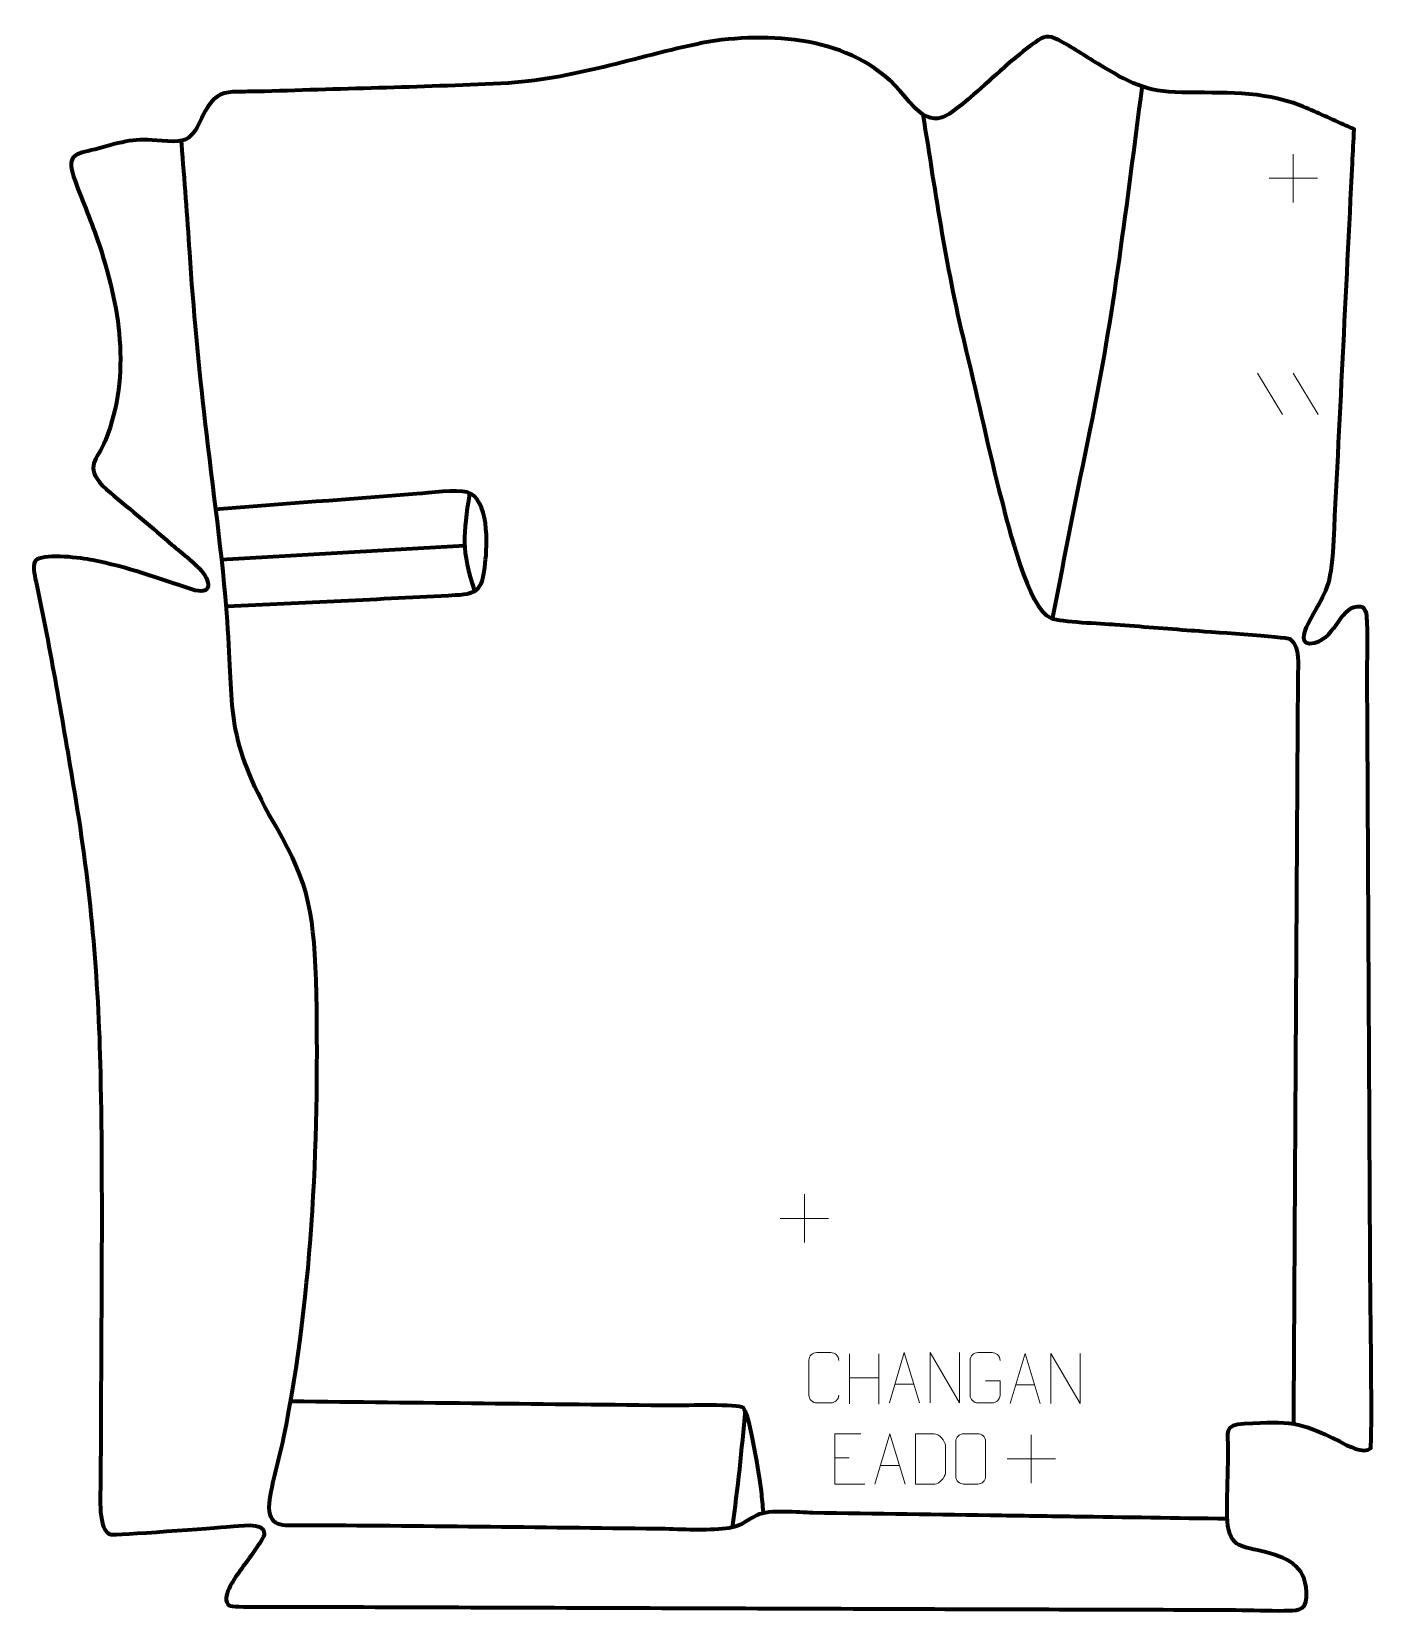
# Model space of a CAD drawing. Header units: millimetres. Extents: x 1355 to 2020, y 13 to 797.
import ezdxf

# ---------------------------------------------------------------- set-up
doc = ezdxf.new("R2010")
doc.units = ezdxf.units.MM
doc.header["$MEASUREMENT"] = 0
doc.layers.add('layer 2', color=7, linetype='Continuous')
doc.layers.add('layer 3', color=7, linetype='Continuous')

msp = doc.modelspace()

# ---------------------------------------------------------------- linework, layer by layer
at = {"layer": 'layer 2', "color": 142, "lineweight": 158}
for points, knots in [([(1905.3884, 769.0642), (1897.7544, 711.888), (1891.4014, 656.0771), (1879.634, 599.4489), (1879.634, 599.4489), (1873.1925, 568.4507), (1867.1688, 537.367), (1861.032, 506.3076), (1861.032, 506.3076), (1861.032, 506.3076), (1860.8478, 505.3764), (1860.8478, 505.3764)], [0, 0, 0, 0, 0.25, 0.25, 0.25, 0.25, 0.5, 0.5, 0.5, 0.5, 1, 1, 1, 1]), ([(1796.8152, 755.7714), (1803.1637, 715.9015), (1808.4813, 677.8314), (1818.3123, 638.5003), (1818.3123, 638.5003), (1824.3677, 613.7982), (1829.4201, 589.0677), (1835.8867, 564.3626), (1835.8867, 564.3626), (1838.9054, 552.7491), (1849.2053, 510.1234), (1860.1918, 506.1236), (1860.1918, 506.1236), (1865.9304, 504.0345), (1884.7843, 503.4891), (1892.2304, 502.9086), (1892.2304, 502.9086), (1904.8458, 501.9251), (1917.4603, 500.9263), (1930.075, 499.9347), (1930.075, 499.9347), (1936.1433, 499.4694), (1976.977, 496.8964), (1978.8517, 495.6963), (1978.8517, 495.6963), (1984.1391, 491.6328), (1982.81, 482.5421), (1982.7763, 476.6236), (1982.7763, 476.6236), (1982.7224, 467.1373), (1982.6275, 457.6531), (1982.5671, 448.1674), (1982.5671, 448.1674), (1982.4559, 429.1957), (1982.3448, 410.224), (1982.2336, 391.2522), (1982.2336, 391.2522), (1982.1595, 378.6043), (1982.0854, 365.9566), (1982.0113, 353.3088), (1982.0113, 353.3088), (1981.865, 328.3293), (1981.7186, 303.3499), (1981.5722, 278.3704), (1981.5722, 278.3704), (1981.424, 253.0747), (1981.2759, 227.7791), (1981.1276, 202.4834), (1981.1276, 202.4834), (1981.0536, 189.8356), (1980.9795, 177.1878), (1980.9053, 164.5399), (1980.9053, 164.5399), (1980.796, 145.8844), (1980.6868, 127.2288), (1980.5775, 108.5733), (1980.5775, 108.5733), (1980.5775, 108.5733), (1980.5663, 106.6762), (1980.5663, 106.6762)], [0, 0, 0, 0, 0.0625, 0.0625, 0.0625, 0.0625, 0.125, 0.125, 0.125, 0.125, 0.1875, 0.1875, 0.1875, 0.1875, 0.25, 0.25, 0.25, 0.25, 0.3125, 0.3125, 0.3125, 0.3125, 0.375, 0.375, 0.375, 0.375, 0.4375, 0.4375, 0.4375, 0.4375, 0.5, 0.5, 0.5, 0.5, 0.5625, 0.5625, 0.5625, 0.5625, 0.625, 0.625, 0.625, 0.625, 0.6875, 0.6875, 0.6875, 0.6875, 0.75, 0.75, 0.75, 0.75, 0.8125, 0.8125, 0.8125, 0.8125, 0.875, 0.875, 0.875, 0.875, 1, 1, 1, 1]), ([(1947.8143, 59.2484), (1922.5408, 59.6187), (1897.2674, 59.9888), (1871.994, 60.359), (1871.994, 60.359), (1859.9891, 60.5349), (1847.9842, 60.7107), (1835.9794, 60.8865), (1835.9794, 60.8865), (1804.7035, 61.3447), (1773.4276, 61.8028), (1742.1517, 62.261), (1742.1517, 62.261), (1735.2664, 62.4634), (1720.438, 63.9364), (1714.6035, 61.1575), (1714.6035, 61.1575), (1706.7614, 57.4223), (1707.7462, 55.2586), (1697.3068, 54.2778), (1697.3068, 54.2778), (1687.4061, 53.3476), (1675.1802, 54.219), (1664.9969, 54.3234), (1664.9969, 54.3234), (1606.2091, 54.9263), (1547.2906, 55.8324), (1488.5134, 56.02), (1488.5134, 56.02), (1479.5614, 55.9128), (1471.7237, 54.5952), (1472.6877, 67.0256), (1472.6877, 67.0256), (1473.8933, 77.2223), (1477.4615, 88.8504), (1479.6908, 99.1395), (1479.6908, 99.1395), (1494.6664, 173.0529), (1497.4688, 251.173), (1495.8817, 326.4366), (1495.8817, 326.4366), (1494.3292, 363.6299), (1491.723, 376.2169), (1472.5162, 408.4403), (1472.5162, 408.4403), (1450.6421, 449.0571), (1455.0011, 460.5212), (1451.8416, 504.4338), (1451.8416, 504.4338), (1449.4618, 537.5101), (1444.5581, 570.3956), (1440.8333, 603.3398), (1440.8333, 603.3398), (1437.6782, 631.3456), (1434.9816, 659.336), (1433.1295, 687.4611), (1433.1295, 687.4611), (1431.9585, 705.3527), (1430.5636, 723.2294), (1429.1822, 741.1058), (1429.1822, 741.1058), (1429.1822, 741.1058), (1429.1095, 742.0467), (1429.1095, 742.0467)], [0, 0, 0, 0, 0.05882353, 0.05882353, 0.05882353, 0.05882353, 0.11764706, 0.11764706, 0.11764706, 0.11764706, 0.17647059, 0.17647059, 0.17647059, 0.17647059, 0.23529412, 0.23529412, 0.23529412, 0.23529412, 0.29411765, 0.29411765, 0.29411765, 0.29411765, 0.35294118, 0.35294118, 0.35294118, 0.35294118, 0.41176471, 0.41176471, 0.41176471, 0.41176471, 0.47058824, 0.47058824, 0.47058824, 0.47058824, 0.52941176, 0.52941176, 0.52941176, 0.52941176, 0.58823529, 0.58823529, 0.58823529, 0.58823529, 0.64705882, 0.64705882, 0.64705882, 0.64705882, 0.70588235, 0.70588235, 0.70588235, 0.70588235, 0.76470588, 0.76470588, 0.76470588, 0.76470588, 0.82352941, 0.82352941, 0.82352941, 0.82352941, 0.88235294, 0.88235294, 0.88235294, 0.88235294, 1, 1, 1, 1]), ([(1451.5801, 511.9706), (1489.3604, 513.8389), (1527.226, 515.475), (1564.9866, 517.515), (1564.9866, 517.515), (1577.3491, 518.1829), (1578.2051, 521.1103), (1579.7097, 533.2601), (1579.7097, 533.2601), (1580.8047, 542.1032), (1581.7562, 565.4889), (1570.6889, 568.4932), (1570.6889, 568.4932), (1565.5163, 569.8974), (1551.7008, 568.1937), (1545.8039, 567.6767), (1545.8039, 567.6767), (1512.4753, 565.1029), (1479.1467, 562.5291), (1445.8181, 559.9554)], [0, 0, 0, 0, 0.16666667, 0.16666667, 0.16666667, 0.16666667, 0.33333333, 0.33333333, 0.33333333, 0.33333333, 0.5, 0.5, 0.5, 0.5, 0.66666667, 0.66666667, 0.66666667, 0.66666667, 1, 1, 1, 1]), ([(1483.7845, 117.6333), (1547.1118, 116.9552), (1610.439, 116.2771), (1673.7663, 115.5991), (1673.7663, 115.5991), (1678.5605, 115.6422), (1705.4592, 116.5357), (1707.5788, 114.4435), (1707.5788, 114.4435), (1710.8882, 111.1769), (1715.7251, 79.3744), (1716.5276, 72.8729), (1716.5276, 72.8729), (1716.9358, 69.4509), (1717.2608, 66.059), (1717.5102, 62.6219)], [0, 0, 0, 0, 0.2, 0.2, 0.2, 0.2, 0.4, 0.4, 0.4, 0.4, 0.6, 0.6, 0.6, 0.6, 1, 1, 1, 1])]:
    msp.add_open_spline(points, degree=3, knots=knots, dxfattribs=at)
for points in [[(1571.8748, 567.9322), (1568.8324, 547.3847), (1567.5217, 539.7352), (1574.4585, 519.5173)], [(1448.8051, 535.0797), (1448.8051, 535.0797), (1569.4336, 542.1335), (1569.4336, 542.1335)], [(1708.5961, 112.977), (1706.9162, 93.5998), (1704.7964, 74.3433), (1702.2649, 55.0593)]]:
    msp.add_open_spline(points, degree=3, dxfattribs=at)
at = {"layer": 'layer 3', "color": 242, "lineweight": 158}
msp.add_open_spline([(1470.1627, 767.2799), (1510.4279, 768.6367), (1550.9523, 769.4499), (1591.1667, 771.3996), (1591.1667, 771.3996), (1626.4928, 773.99), (1656.4244, 785.2283), (1690.4616, 791.9579), (1690.4616, 791.9579), (1724.3084, 796.9651), (1764.7101, 793.8321), (1787.5531, 765.0234), (1787.5531, 765.0234), (1801.8172, 747.5784), (1806.4527, 752.5812), (1821.8673, 765.7157), (1821.8673, 765.7157), (1831.6115, 774.1337), (1842.0507, 784.2279), (1852.4214, 791.6055), (1852.4214, 791.6055), (1856.994, 794.8584), (1858.6068, 795.4686), (1864.2313, 792.697), (1864.2313, 792.697), (1870.527, 789.3896), (1877.2547, 784.8346), (1883.4629, 781.073), (1883.4629, 781.073), (1899.1831, 771.6145), (1906.9031, 767.0828), (1925.278, 766.7663), (1925.278, 766.7663), (1945.3513, 766.4207), (1964.978, 767.743), (1983.9643, 760.2711), (1983.9643, 760.2711), (1991.1244, 757.4533), (1998.3578, 753.9949), (2005.4159, 750.8703), (2005.4159, 750.8703), (2007.1686, 750.0963), (2008.923, 749.3303), (2010.6819, 748.5705), (2010.6819, 748.5705), (2010.3992, 742.8976), (2010.1166, 737.2248), (2009.834, 731.552), (2009.834, 731.552), (2006.6318, 667.2618), (2003.5831, 602.9544), (2000.2415, 538.6725), (2000.2415, 538.6725), (1998.8314, 519.7334), (1996.1528, 519.1203), (1987.8939, 503.2869), (1987.8939, 503.2869), (1985.9159, 499.1741), (1983.0305, 491.9383), (1991.0259, 493.5883), (1991.0259, 493.5883), (2001.9425, 496.4937), (2003.878, 513.0755), (2014.0442, 511.64), (2014.0442, 511.64), (2017.2691, 511.1847), (2016.9873, 506.2914), (2017.1299, 503.5841), (2017.1299, 503.5841), (2017.5801, 495.0356), (2017.1238, 485.4023), (2017.1694, 476.6711), (2017.1694, 476.6711), (2017.224, 466.2429), (2017.2807, 455.8148), (2017.3344, 445.3867), (2017.3344, 445.3867), (2017.5601, 401.1492), (2017.7859, 356.9118), (2018.0117, 312.6743), (2018.0117, 312.6743), (2018.1068, 294.0313), (2018.2019, 275.3884), (2018.2971, 256.7454), (2018.2971, 256.7454), (2018.3938, 237.7865), (2018.4906, 218.8276), (2018.5873, 199.8687), (2018.5873, 199.8687), (2018.6196, 193.549), (2018.6518, 187.2294), (2018.6842, 180.9098), (2018.6842, 180.9098), (2018.7395, 171.3903), (2019.7474, 96.1004), (2018.9126, 94.4155), (2018.9126, 94.4155), (2015.6375, 90.962), (2006.8655, 95.898), (2003.5328, 97.5962), (2003.5328, 97.5962), (1982.654, 108.1463), (1979.267, 107.5609), (1956.3242, 106.5614), (1956.3242, 106.5614), (1945.8556, 105.8967), (1948.2522, 102.6613), (1948.2438, 93.1911), (1948.2438, 93.1911), (1948.1847, 81.6487), (1947.4207, 69.66), (1947.8164, 58.1964), (1947.8164, 58.1964), (1949.1121, 44.2317), (1955.1589, 45.8795), (1966.8399, 42.7516), (1966.8399, 42.7516), (1979.5003, 39.3612), (1987.4906, 34.8791), (1987.0705, 20.3099), (1987.0705, 20.3099), (1986.8704, 13.3728), (1981.6994, 13.8622), (1975.9706, 13.7585), (1975.9706, 13.7585), (1968.1798, 13.6176), (1959.8984, 14.0476), (1951.9911, 14.0851), (1951.9911, 14.0851), (1897.0077, 14.3456), (1842.0237, 14.441), (1787.0401, 14.6297), (1787.0401, 14.6297), (1780.7204, 14.6517), (1774.4007, 14.6737), (1768.0811, 14.6957), (1768.0811, 14.6957), (1704.8847, 14.9153), (1641.6882, 15.135), (1578.4918, 15.3546), (1578.4918, 15.3546), (1546.8936, 15.4644), (1515.2954, 15.5742), (1483.6971, 15.684), (1483.6971, 15.684), (1479.5137, 15.6736), (1454.4507, 15.2), (1452.7056, 16.2858), (1452.7056, 16.2858), (1448.1562, 19.8922), (1455.4182, 29.7525), (1457.7529, 33.0964), (1457.7529, 33.0964), (1459.9207, 36.1502), (1470.1548, 49.3565), (1470.1296, 52.0398), (1470.1296, 52.0398), (1470.0734, 58.0248), (1457.1797, 55.705), (1453.1887, 55.4054), (1453.1887, 55.4054), (1446.4176, 54.9006), (1395.7657, 51.0836), (1394.083, 51.5233), (1394.083, 51.5233), (1387.362, 53.2794), (1388.843, 71.0535), (1388.9083, 76.4833), (1388.9083, 76.4833), (1388.9271, 78.0453), (1388.9398, 79.6044), (1388.9435, 81.1665), (1388.9435, 81.1665), (1388.9641, 147.3772), (1390.1939, 214.0779), (1388.8404, 280.2261), (1388.8404, 280.2261), (1387.756, 328.3582), (1383.9017, 372.2786), (1375.9102, 419.7821), (1375.9102, 419.7821), (1370.0148, 454.7971), (1364.2207, 489.8497), (1356.7827, 524.5772), (1356.7827, 524.5772), (1356.2684, 526.9788), (1354.7011, 533.5523), (1357.3097, 535.1155), (1357.3097, 535.1155), (1362.359, 538.1412), (1379.2222, 535.9113), (1385.0431, 534.797), (1385.0431, 534.797), (1401.861, 531.5774), (1417.683, 525.5792), (1433.8939, 520.3348), (1433.8939, 520.3348), (1445.0024, 516.7611), (1443.6565, 524.6022), (1437.9415, 530.5822), (1437.9415, 530.5822), (1432.9669, 535.6558), (1426.3767, 540.5197), (1420.9049, 545.3757), (1420.9049, 545.3757), (1410.7025, 554.3907), (1399.9116, 562.766), (1389.8014, 571.6816), (1389.8014, 571.6816), (1381.024, 581.5231), (1386.9503, 584.0689), (1391.421, 594.3081), (1391.421, 594.3081), (1404.1832, 627.5477), (1398.5327, 660.7065), (1387.4588, 693.5), (1387.4588, 693.5), (1383.7876, 704.125), (1379.2779, 714.3501), (1375.5409, 724.8719), (1375.5409, 724.8719), (1371.5461, 737.0157), (1377.7855, 736.2479), (1387.9113, 739.0306), (1387.9113, 739.0306), (1403.2228, 743.2383), (1406.3118, 744.0856), (1422.3177, 742.5411), (1422.3177, 742.5411), (1437.6858, 741.0583), (1435.7971, 751.8779), (1443.4315, 761.4742), (1443.4315, 761.4742), (1448.1145, 767.3606), (1452.2347, 766.9837), (1459.1971, 767.1397), (1459.1971, 767.1397), (1462.8529, 767.2216), (1466.5087, 767.1801), (1470.1627, 767.2799)], degree=3, knots=[0, 0, 0, 0, 0.01639344, 0.01639344, 0.01639344, 0.01639344, 0.03278689, 0.03278689, 0.03278689, 0.03278689, 0.04918033, 0.04918033, 0.04918033, 0.04918033, 0.06557377, 0.06557377, 0.06557377, 0.06557377, 0.08196721, 0.08196721, 0.08196721, 0.08196721, 0.09836066, 0.09836066, 0.09836066, 0.09836066, 0.1147541, 0.1147541, 0.1147541, 0.1147541, 0.13114754, 0.13114754, 0.13114754, 0.13114754, 0.14754098, 0.14754098, 0.14754098, 0.14754098, 0.16393443, 0.16393443, 0.16393443, 0.16393443, 0.18032787, 0.18032787, 0.18032787, 0.18032787, 0.19672131, 0.19672131, 0.19672131, 0.19672131, 0.21311475, 0.21311475, 0.21311475, 0.21311475, 0.2295082, 0.2295082, 0.2295082, 0.2295082, 0.24590164, 0.24590164, 0.24590164, 0.24590164, 0.26229508, 0.26229508, 0.26229508, 0.26229508, 0.27868852, 0.27868852, 0.27868852, 0.27868852, 0.29508197, 0.29508197, 0.29508197, 0.29508197, 0.31147541, 0.31147541, 0.31147541, 0.31147541, 0.32786885, 0.32786885, 0.32786885, 0.32786885, 0.3442623, 0.3442623, 0.3442623, 0.3442623, 0.36065574, 0.36065574, 0.36065574, 0.36065574, 0.37704918, 0.37704918, 0.37704918, 0.37704918, 0.39344262, 0.39344262, 0.39344262, 0.39344262, 0.40983607, 0.40983607, 0.40983607, 0.40983607, 0.42622951, 0.42622951, 0.42622951, 0.42622951, 0.44262295, 0.44262295, 0.44262295, 0.44262295, 0.45901639, 0.45901639, 0.45901639, 0.45901639, 0.47540984, 0.47540984, 0.47540984, 0.47540984, 0.49180328, 0.49180328, 0.49180328, 0.49180328, 0.50819672, 0.50819672, 0.50819672, 0.50819672, 0.52459016, 0.52459016, 0.52459016, 0.52459016, 0.54098361, 0.54098361, 0.54098361, 0.54098361, 0.55737705, 0.55737705, 0.55737705, 0.55737705, 0.57377049, 0.57377049, 0.57377049, 0.57377049, 0.59016393, 0.59016393, 0.59016393, 0.59016393, 0.60655738, 0.60655738, 0.60655738, 0.60655738, 0.62295082, 0.62295082, 0.62295082, 0.62295082, 0.63934426, 0.63934426, 0.63934426, 0.63934426, 0.6557377, 0.6557377, 0.6557377, 0.6557377, 0.67213115, 0.67213115, 0.67213115, 0.67213115, 0.68852459, 0.68852459, 0.68852459, 0.68852459, 0.70491803, 0.70491803, 0.70491803, 0.70491803, 0.72131148, 0.72131148, 0.72131148, 0.72131148, 0.73770492, 0.73770492, 0.73770492, 0.73770492, 0.75409836, 0.75409836, 0.75409836, 0.75409836, 0.7704918, 0.7704918, 0.7704918, 0.7704918, 0.78688525, 0.78688525, 0.78688525, 0.78688525, 0.80327869, 0.80327869, 0.80327869, 0.80327869, 0.81967213, 0.81967213, 0.81967213, 0.81967213, 0.83606557, 0.83606557, 0.83606557, 0.83606557, 0.85245902, 0.85245902, 0.85245902, 0.85245902, 0.86885246, 0.86885246, 0.86885246, 0.86885246, 0.8852459, 0.8852459, 0.8852459, 0.8852459, 0.90163934, 0.90163934, 0.90163934, 0.90163934, 0.91803279, 0.91803279, 0.91803279, 0.91803279, 0.93442623, 0.93442623, 0.93442623, 0.93442623, 0.95081967, 0.95081967, 0.95081967, 0.95081967, 0.96721311, 0.96721311, 0.96721311, 0.96721311, 1, 1, 1, 1], dxfattribs=at)
at = {"layer": 'layer 3', "color": 250, "lineweight": 9}
for points in [[(1980.5202, 736.1931), (1980.5202, 736.1931), (1980.5202, 712.2152), (1980.5202, 712.2152)], [(1968.5313, 724.2041), (1968.5313, 724.2041), (1992.5092, 724.2041), (1992.5092, 724.2041)], [(1962.7903, 627.5485), (1962.7903, 627.5485), (1975.1546, 607.0042), (1975.1546, 607.0042)], [(1980.5202, 627.5485), (1980.5202, 627.5485), (1992.8845, 607.0042), (1992.8845, 607.0042)], [(1738.0274, 220.3051), (1738.0274, 220.3051), (1738.0274, 196.3272), (1738.0274, 196.3272)], [(1726.0385, 208.3161), (1726.0385, 208.3161), (1750.0164, 208.3161), (1750.0164, 208.3161)], [(1760.3282, 141.1617), (1760.3282, 141.1617), (1760.3282, 116.3842), (1760.3282, 116.3842)], [(1774.9715, 141.1617), (1774.9715, 141.1617), (1774.9715, 116.2082), (1774.9715, 116.2082)], [(1760.3282, 129.2794), (1760.3282, 129.2794), (1774.9715, 129.2798), (1774.9715, 129.2798)], [(1782.902, 126.0523), (1782.902, 126.0523), (1792.3977, 126.0523), (1792.3977, 126.0523)], [(1842.7933, 125.6719), (1842.7933, 125.6719), (1852.289, 125.6719), (1852.289, 125.6719)], [(1850.4995, 100.989), (1850.4995, 100.989), (1850.4995, 77.0111), (1850.4995, 77.0111)], [(1753.0666, 89.5971), (1753.0666, 89.5971), (1760.2347, 89.5971), (1760.2347, 89.5971)], [(1838.5106, 89), (1838.5106, 89), (1862.4885, 89), (1862.4885, 89)], [(1775.7517, 85.7727), (1775.7517, 85.7727), (1785.2474, 85.7727), (1785.2474, 85.7727)]]:
    msp.add_open_spline(points, degree=3, dxfattribs=at)
for points, knots in [([(1755.0728, 120.6206), (1754.933, 118.2972), (1753.2558, 116.8176), (1751.1081, 116.8068), (1751.1081, 116.8068), (1748.7762, 116.8072), (1746.4443, 116.8072), (1744.1128, 116.8068), (1744.1128, 116.8068), (1742.1878, 116.7014), (1740.2157, 118.5859), (1740.2269, 120.6032), (1740.2269, 120.6032), (1740.2273, 126.3733), (1740.2273, 132.143), (1740.2269, 137.9123), (1740.2269, 137.9123), (1740.2311, 140.0504), (1741.9778, 141.7696), (1744.1302, 141.7561), (1744.1302, 141.7561), (1746.4559, 141.7561), (1748.782, 141.7561), (1751.1081, 141.7561), (1751.1081, 141.7561), (1753.0547, 141.7916), (1755.0461, 140.3001), (1755.0728, 137.8625)], [0, 0, 0, 0, 0.125, 0.125, 0.125, 0.125, 0.25, 0.25, 0.25, 0.25, 0.375, 0.375, 0.375, 0.375, 0.5, 0.5, 0.5, 0.5, 0.625, 0.625, 0.625, 0.625, 0.75, 0.75, 0.75, 0.75, 1, 1, 1, 1]), ([(1780.1794, 116.8029), (1780.1794, 116.8029), (1787.5504, 141.7564), (1787.5504, 141.7564), (1787.5504, 141.7564), (1787.5504, 141.7564), (1795.1203, 116.8029), (1795.1203, 116.8029)], [0, 0, 0, 0, 0.33333333, 0.33333333, 0.33333333, 0.33333333, 1, 1, 1, 1]), ([(1800.3224, 116.8029), (1800.3224, 116.8029), (1800.3224, 141.7564), (1800.3224, 141.7564), (1800.3224, 141.7564), (1800.3224, 141.7564), (1814.9772, 116.8029), (1814.9772, 116.8029), (1814.9772, 116.8029), (1814.9772, 116.8029), (1814.9772, 141.7564), (1814.9772, 141.7564)], [0, 0, 0, 0, 0.25, 0.25, 0.25, 0.25, 0.5, 0.5, 0.5, 0.5, 1, 1, 1, 1]), ([(1827.9047, 127.7886), (1827.9047, 127.7886), (1835.0728, 127.7886), (1835.0728, 127.7886), (1835.0728, 127.7886), (1835.0728, 127.7886), (1835.0728, 120.6205), (1835.0728, 120.6205), (1835.0728, 120.6205), (1834.9331, 118.2971), (1833.2559, 116.8175), (1831.1081, 116.8067), (1831.1081, 116.8067), (1828.7763, 116.8071), (1826.4443, 116.8071), (1824.1128, 116.8067), (1824.1128, 116.8067), (1822.1879, 116.7013), (1820.2157, 118.5858), (1820.2269, 120.6031), (1820.2269, 120.6031), (1820.2273, 126.3732), (1820.2273, 132.1429), (1820.2269, 137.9122), (1820.2269, 137.9122), (1820.2311, 140.0503), (1821.9779, 141.7695), (1824.1302, 141.7561), (1824.1302, 141.7561), (1826.4559, 141.7561), (1828.782, 141.7561), (1831.1081, 141.7561), (1831.1081, 141.7561), (1833.0548, 141.7915), (1835.0462, 140.3), (1835.0728, 137.8623)], [0, 0, 0, 0, 0.1, 0.1, 0.1, 0.1, 0.2, 0.2, 0.2, 0.2, 0.3, 0.3, 0.3, 0.3, 0.4, 0.4, 0.4, 0.4, 0.5, 0.5, 0.5, 0.5, 0.6, 0.6, 0.6, 0.6, 0.7, 0.7, 0.7, 0.7, 0.8, 0.8, 0.8, 0.8, 1, 1, 1, 1]), ([(1840.0707, 116.4225), (1840.0707, 116.4225), (1847.4417, 141.376), (1847.4417, 141.376), (1847.4417, 141.376), (1847.4417, 141.376), (1855.0116, 116.4225), (1855.0116, 116.4225)], [0, 0, 0, 0, 0.33333333, 0.33333333, 0.33333333, 0.33333333, 1, 1, 1, 1]), ([(1860.2137, 116.4225), (1860.2137, 116.4225), (1860.2137, 141.376), (1860.2137, 141.376), (1860.2137, 141.376), (1860.2137, 141.376), (1874.8685, 116.4225), (1874.8685, 116.4225), (1874.8685, 116.4225), (1874.8685, 116.4225), (1874.8685, 141.376), (1874.8685, 141.376)], [0, 0, 0, 0, 0.25, 0.25, 0.25, 0.25, 0.5, 0.5, 0.5, 0.5, 1, 1, 1, 1]), ([(1765.9405, 101.4768), (1765.9405, 101.4768), (1753.0666, 101.4768), (1753.0666, 101.4768), (1753.0666, 101.4768), (1753.0666, 101.4768), (1753.0666, 76.5232), (1753.0666, 76.5232), (1753.0666, 76.5232), (1753.0666, 76.5232), (1767.9324, 76.5232), (1767.9324, 76.5232)], [0, 0, 0, 0, 0.25, 0.25, 0.25, 0.25, 0.5, 0.5, 0.5, 0.5, 1, 1, 1, 1]), ([(1773.0291, 76.5233), (1773.0291, 76.5233), (1780.4001, 101.4768), (1780.4001, 101.4768), (1780.4001, 101.4768), (1780.4001, 101.4768), (1787.97, 76.5233), (1787.97, 76.5233)], [0, 0, 0, 0, 0.33333333, 0.33333333, 0.33333333, 0.33333333, 1, 1, 1, 1]), ([(1793.1072, 76.5514), (1795.439, 76.5518), (1800.3892, 76.5278), (1802.7207, 76.5275), (1802.7207, 76.5275), (1804.6457, 76.4221), (1807.9643, 79.9637), (1807.9531, 81.981), (1807.9531, 81.981), (1807.9527, 87.7511), (1807.9527, 89.9208), (1807.9531, 95.6901), (1807.9531, 95.6901), (1807.9488, 97.8282), (1804.5743, 101.4883), (1802.4219, 101.4748), (1802.4219, 101.4748), (1800.0962, 101.4748), (1795.3719, 101.4748), (1793.0458, 101.4748), (1793.0458, 101.4748), (1793.0462, 95.7279), (1793.1075, 82.2987), (1793.1072, 76.5514)], [0, 0, 0, 0, 0.14285714, 0.14285714, 0.14285714, 0.14285714, 0.28571429, 0.28571429, 0.28571429, 0.28571429, 0.42857143, 0.42857143, 0.42857143, 0.42857143, 0.57142857, 0.57142857, 0.57142857, 0.57142857, 0.71428571, 0.71428571, 0.71428571, 0.71428571, 1, 1, 1, 1]), ([(1816.9799, 101.4765), (1819.3056, 101.4765), (1821.6317, 101.4765), (1823.9578, 101.4765), (1823.9578, 101.4765), (1825.9044, 101.5121), (1827.8958, 100.0205), (1827.9225, 97.5829), (1827.9225, 97.5829), (1827.9221, 91.836), (1827.9221, 86.0887), (1827.9225, 80.341), (1827.9225, 80.341), (1827.7827, 78.0176), (1826.1055, 76.538), (1823.9578, 76.5272), (1823.9578, 76.5272), (1821.6259, 76.5276), (1819.294, 76.5276), (1816.9625, 76.5272), (1816.9625, 76.5272), (1815.0375, 76.4218), (1813.0654, 78.3063), (1813.0766, 80.3236), (1813.0766, 80.3236), (1813.0769, 86.0937), (1813.0769, 91.8634), (1813.0766, 97.6327), (1813.0766, 97.6327), (1813.0808, 99.7708), (1814.8275, 101.49), (1816.9799, 101.4765)], [0, 0, 0, 0, 0.11111111, 0.11111111, 0.11111111, 0.11111111, 0.22222222, 0.22222222, 0.22222222, 0.22222222, 0.33333333, 0.33333333, 0.33333333, 0.33333333, 0.44444444, 0.44444444, 0.44444444, 0.44444444, 0.55555556, 0.55555556, 0.55555556, 0.55555556, 0.66666667, 0.66666667, 0.66666667, 0.66666667, 0.77777778, 0.77777778, 0.77777778, 0.77777778, 1, 1, 1, 1])]:
    msp.add_open_spline(points, degree=3, knots=knots, dxfattribs=at)

doc.saveas('drawing.dxf')
